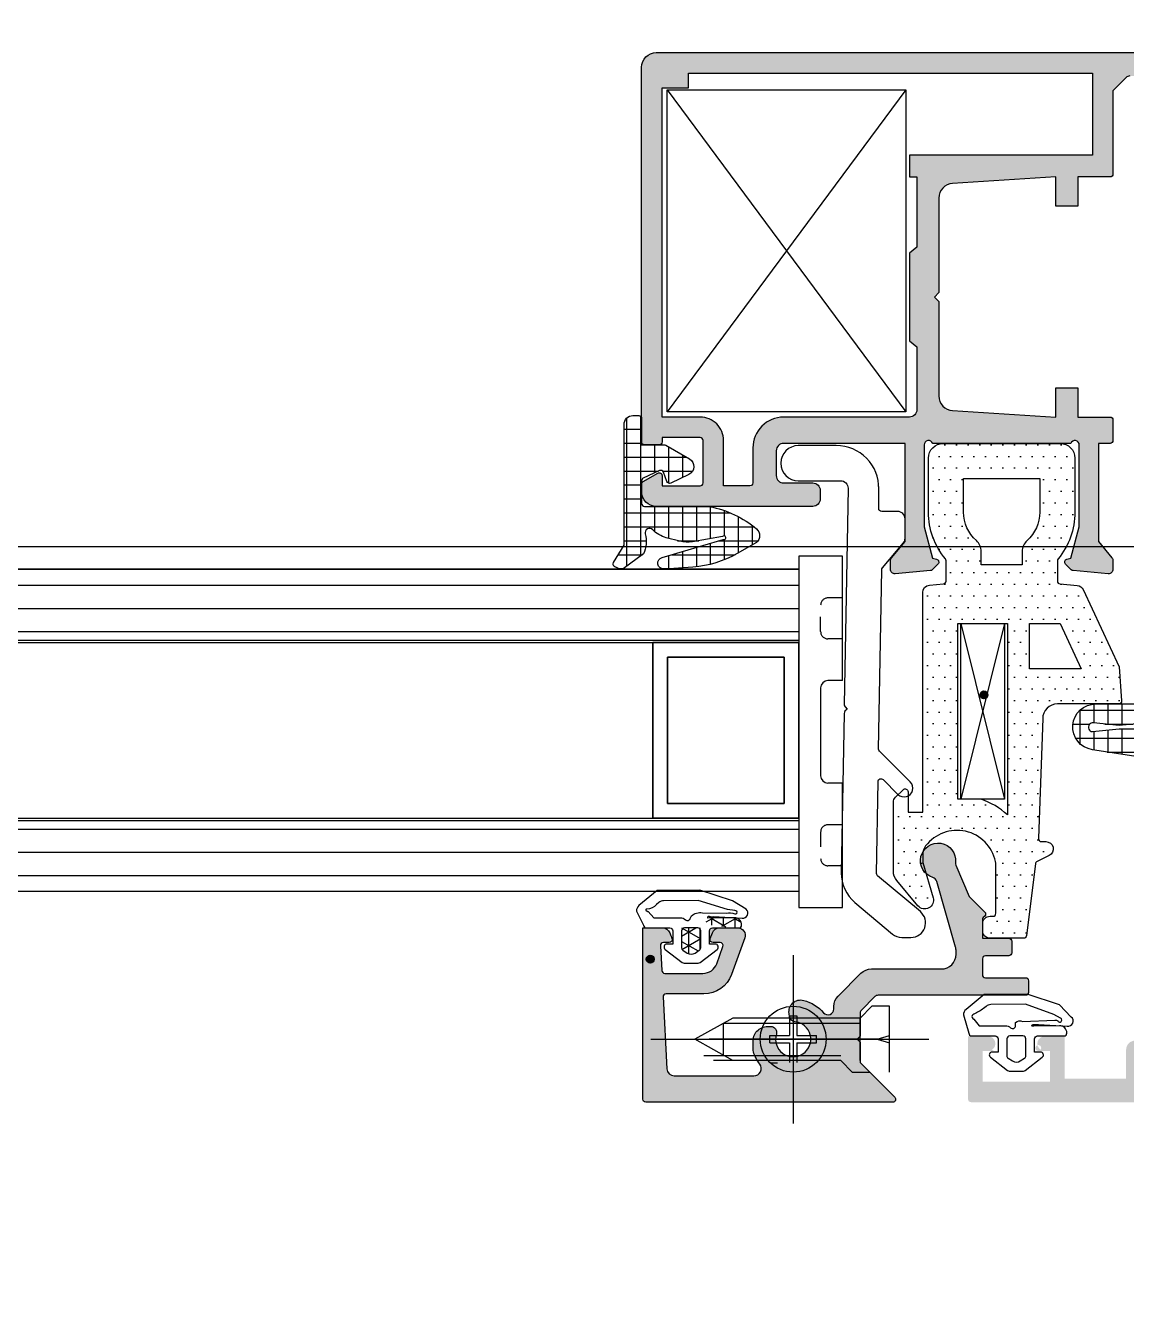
# Model space of a CAD drawing. Header units: inches. Extents: x 21 to 38546, y 13 to 15001.
# Drawn here: x 3815.39 to 3822.91, y 961.95 to 970.64 of the extents above; entities that cross this region are included whole.
import ezdxf

# ---------------------------------------------------------------- set-up
doc = ezdxf.new("R2010")
doc.units = ezdxf.units.IN
doc.header["$MEASUREMENT"] = 0
doc.set_wipeout_variables(frame=1)
for name, pattern in [('ACANSTGB', [0.354331, 0.15748, -0.03937, 0.03937, -0.03937, 0.03937, -0.03937]), ('AM_ISO08W050', [18, 12, -1.5, 3, -1.5]), ('AM_ISO08W050x2', [9, 6, -0.75, 1.5, -0.75])]:
    doc.linetypes.add(name, pattern=pattern)
for name, color, linetype, lineweight in [('Z_MİM_-KM-GLAZ', 8, 'Continuous', 25), ('Z_MİM_-KM-IZO-THERMAL', 8, 'Continuous', 25), ('Z_MİM_-KM-PAINT', 8, 'Continuous', 25), ('Z_MİM_-KM-PATTERN-00', 8, 'Continuous', 25), ('Z_MİM_-KM-PAVEMENT', 8, 'Continuous', 25), ('Z_MİM_-KM-STRS', 8, 'Continuous', 25), ('Z_MİM_-KM-WALL-PLASTER', 8, 'Continuous', 25), ('Z_MİM_aksesuar_k', 8, 'Continuous', 25), ('Z_MİM_ALUMINIUM', 8, 'Continuous', 25), ('Z_MİM_AM_4N', 8, 'Continuous', 25), ('Z_MİM_AM_7N', 8, 'AM_ISO08W050', 25), ('Z_MİM_fitiller_k', 8, 'Continuous', 25), ('Z_MİM_hatch_k', 8, 'Continuous', 25), ('Z_MİM_PROFIL', 8, 'Continuous', 25), ('Z_MİM_yazı_numara_k', 8, 'Continuous', 25)]:
    doc.layers.add(name, color=color, linetype=linetype, lineweight=lineweight)

# ---------------------------------------------------------------- blocks, each defined once
blk = doc.blocks.new('TRETUVAR')
at = {"layer": 'Z_MİM_-KM-PATTERN-00'}
h = blk.add_hatch(dxfattribs=at)
h.set_pattern_fill('AR-B816', color=256, scale=0.3, angle=90)
h.set_pattern_definition([(90, (21322.77, 490.03), (-60.96, 4e-15), []), (180, (21322.77, 490.03), (-60.96, -60.96), [60.96, -60.96])])
h.paths.add_polyline_path([(22632.7717, 2700.0323), (19252.7715, 2700.0323), (19252.7715, 2750.0322), (19097.7717, 2750.0323), (19097.7717, 2610.0323), (22542.7717, 2610.0323), (22542.7717, 2080.1297), (22697.7717, 2080.1297), (22697.7717, 1460.1297), (22542.7717, 1460.1297), (22542.7717, 980.0317), (21222.7713, 980.0317), (21222.7713, 590.0317), (20152.7722, 590.0317), (20152.7722, 980.0317), (19012.7715, 980.0317), (19012.7747, 1635.0312), (18722.7715, 1635.0312), (18722.7718, 2610.0323), (18807.7717, 2610.0323), (18807.7717, 2750.0323), (18632.7718, 2750.0323), (18632.7715, 1545.0312), (18922.7743, 1545.0312), (18922.7711, 890.0317), (19882.7722, 890.0317), (19882.7722, 665.0172), (20022.7506, 665.0334), (20022.7705, 490.0317), (21322.7713, 490.0317), (21322.7713, 890.0317), (22632.7717, 890.0317), (22632.7717, 1220.1297), (22797.7717, 1220.1297), (22797.7717, 2180.1297), (22632.7717, 2180.1297)])
h.paths.add_polyline_path([(19082.7717, 2750.0323), (18822.7717, 2750.0323), (18822.7717, 2610.0323), (19082.7717, 2610.0323)], flags=16)
at = {"layer": 'Z_MİM_-KM-PAVEMENT'}
blk.add_lwpolyline([(22542.7717, 1460.1297), (22542.7717, 980.0317), (21222.7713, 980.0317), (21222.7713, 590.0317), (20152.7722, 590.0317), (20152.7722, 980.0317), (19012.7715, 980.0317), (19012.7747, 1635.0312), (18722.7715, 1635.0312), (18722.7718, 2610.0323), (22542.7717, 2610.0323), (22542.7717, 2080.1297), (22697.7717, 2080.1297), (22697.7717, 1460.1297)], close=True, dxfattribs=at)
blk = doc.blocks.new('-KM-AL1 150_900')
blk.add_wipeout([(151.4879, -34.02), (151.7258, -15.4799), (149.45, -15.45), (149.45, 7.15), (9.45, 7.15), (9.45, -15.45), (7.3978, -15.45), (7.5673, -34.0611)])
at = {"layer": 'Z_MİM_fitiller_k'}
h = blk.add_hatch(dxfattribs=at)
h.set_pattern_fill('NET', color=256, scale=0.03, angle=180, style=0)
h.set_pattern_definition([(180, (193.33287, -14.8092), (0, -0.09525), []), (270, (193.33287, -14.8092), (0.09525, 0), [])])
h.paths.add_polyline_path([(72.4606, -30.3892, -0.136845), (72.3681, -30.3345, 0.776158), (72.3175, -30.3631, -0.177279), (72.3055, -30.5), (72.1659, -30.6022, -0.088217), (72.1596, -30.6053), (72.1485, -30.6053, -0.033998), (72.146, -30.6043), (72.1087, -30.5879, -0.452425), (72.0997, -30.5592), (72.1722, -30.4395), (72.1722, -29.6153, -0.414214), (72.2322, -29.5553), (72.2722, -29.5553, -0.414214), (72.2922, -29.5753), (72.2922, -29.7553), (72.4468, -29.7553, -0.131652), (72.4568, -29.7579), (72.6191, -29.8516, -0.604052), (72.6149, -29.9578), (72.4913, -30.0166, -0.442426), (72.4639, -30.0054), (72.4411, -29.9426, 0.440011), (72.4138, -29.9313), (72.3037, -29.9827, 0.291473), (72.2922, -30.0008), (72.2922, -30.1553, 0.414214), (72.3122, -30.1753), (72.7387, -30.1753, -0.046127), (72.757, -30.177, -0.130851), (73.0776, -30.3297, -0.464272), (73.0772, -30.4213), (72.944, -30.4981, -0.11389), (72.6428, -30.5897), (72.4459, -30.6033, -0.874771), (72.43, -30.5256), (72.8492, -30.4008, 2.027799), (72.8457, -30.3811), (72.639, -30.4176, -0.109518), (72.5525, -30.4138)])
h = blk.add_hatch(dxfattribs=at)
h.set_pattern_fill('NET', color=256, scale=0.03, angle=180, style=0)
h.set_pattern_definition([(180, (162.23452, 51.37497), (0, -0.09525), []), (270, (162.23452, 51.37497), (0.09525, 0), [])])
h.paths.add_polyline_path([(75.3713, -31.8376, -0.938467), (75.3961, -31.5253), (75.7439, -31.5253, -1), (75.7439, -31.653), (75.5539, -31.673), (75.3788, -31.6546, 1.05449), (75.3723, -31.714), (75.5545, -31.6951, -0.025541), (75.5749, -31.6941), (76.5222, -31.6941, 0.414214), (76.7222, -31.4941), (76.7222, -31.2643, -0.414214), (76.8222, -31.1643), (76.8522, -31.1643, -0.414214), (76.8722, -31.1843), (76.8722, -31.2943, 0.392414), (76.8907, -31.3142, 0.010057), (76.8922, -31.3153), (77.0122, -31.3153, 0.079637), (77.0184, -31.3143), (77.0522, -31.3143), (77.0522, -31.2632, -0.612814), (77.0839, -31.247), (77.1671, -31.3181, -0.219402), (77.2022, -31.3941), (77.2022, -31.5964, -0.219402), (77.1671, -31.6724), (77.0839, -31.7435, -0.612814), (77.0522, -31.7273), (77.0522, -31.6763), (77.0184, -31.6763, 0.07964), (77.0122, -31.6753), (76.8922, -31.6753, 0.414214), (76.8722, -31.6953), (76.8722, -32.047, 0.317837), (76.8522, -32.0753), (76.8522, -32.1344, 0.175452), (76.8591, -32.1536), (76.8722, -32.1693), (76.8722, -32.1719, 0.175452), (76.8954, -32.2359), (76.9375, -32.2865, -0.175452), (76.9422, -32.2993), (76.9422, -32.3741, -0.414214), (76.9222, -32.3941), (76.9073, -32.3941, -0.293333), (76.8164, -32.3357), (76.7253, -32.1368, 0.252372), (76.5739, -32.0224)])
h.paths.add_polyline_path([(76.9272, -31.5823), (77.0392, -31.5823, 0.414213), (77.1042, -31.5173), (77.1042, -31.5173), (77.1042, -31.4733, 0.414214), (77.0392, -31.4083), (76.9272, -31.4083, 0.414213), (76.8622, -31.4733), (76.8622, -31.5173, 0.414214)], flags=16)
at = {"layer": 'Z_MİM_hatch_k'}
h = blk.add_hatch(color=256, dxfattribs=at)
h.paths.add_polyline_path([(75.5122, -29.5853, 0.414214), (75.4922, -29.5653), (75.2722, -29.5653), (75.2722, -29.3653), (75.1222, -29.3653), (75.1222, -29.5653), (74.4159, -29.5211, -0.396047), (74.3222, -29.4213), (74.3222, -28.7753), (74.2922, -28.7453), (74.3222, -28.7153), (74.3222, -28.0692, -0.396047), (74.4159, -27.9694), (75.1222, -27.9253), (75.1222, -28.1253), (75.2722, -28.1253), (75.2722, -27.9253), (75.4922, -27.9253, 0.414214), (75.5122, -27.9053), (75.5122, -27.3359), (75.5998, -27.2472, -0.200592), (75.6283, -27.2353), (76.6422, -27.2353, -0.414214), (76.6622, -27.2553), (76.6622, -27.4753), (76.7989, -27.4753, 0.312902), (76.8458, -27.4428), (76.8609, -27.4023, 0.523343), (76.8422, -27.3753), (76.7822, -27.3753, -0.414214), (76.7622, -27.3553), (76.7622, -27.2653, -0.414214), (76.8122, -27.2153), (77.1722, -27.2153, -0.414214), (77.2222, -27.2653), (77.2222, -27.3553, -0.414214), (77.2022, -27.3753), (77.1422, -27.3753, 0.523343), (77.1234, -27.4023), (77.1386, -27.4428, 0.312902), (77.1854, -27.4753), (77.2972, -27.4753), (77.3222, -27.4753), (77.3222, -27.0953, 0.414214), (77.3022, -27.0753), (72.3922, -27.0753, 0.414214), (72.2922, -27.1753), (72.2922, -29.7353, 0.414214), (72.3122, -29.7553), (72.4122, -29.7553, 0.414214), (72.4322, -29.7353), (72.4322, -29.7053), (72.6922, -29.7053, -0.414214), (72.7122, -29.7253), (72.7122, -30.0153, -0.414214), (72.6922, -30.0353), (72.4322, -30.0353), (72.4322, -29.9653, 0.57735), (72.4022, -29.9479), (72.3022, -30.0057, 0.267949), (72.2922, -30.023), (72.2922, -30.0753, 0.414214), (72.3922, -30.1753), (73.4622, -30.1753, 0.414214), (73.5122, -30.1253), (73.5122, -30.0653, 0.414214), (73.4622, -30.0153), (73.2622, -30.0153, -0.414214), (73.2122, -29.9653), (73.2122, -29.7953, -0.414214), (73.2622, -29.7453), (74.0922, -29.7453), (74.0922, -30.4153), (73.9991, -30.5269, 0.175452), (73.9922, -30.5461), (73.9922, -30.6053, 0.440011), (74.0248, -30.6351), (74.265, -30.6141, 0.176327), (74.2774, -30.6083), (74.3164, -30.5693, 0.573146), (74.3074, -30.536), (74.2793, -30.5284), (74.2222, -30.3153), (74.2222, -29.7553, -0.843039), (74.2805, -29.7453), (75.2239, -29.7453, -0.843039), (75.2822, -29.7553), (75.2822, -30.3153), (75.2251, -30.5284), (75.1969, -30.536, 0.573146), (75.1879, -30.5693), (75.227, -30.6083, 0.176327), (75.2394, -30.6141), (75.4796, -30.6351, 0.440011), (75.5122, -30.6053), (75.5122, -30.5461, 0.175452), (75.5052, -30.5269), (75.4122, -30.4153), (75.4122, -29.7453), (75.4922, -29.7453, 0.414214), (75.5122, -29.7253)])
h.paths.add_polyline_path([(72.4322, -29.5653), (72.4322, -27.3153), (72.6122, -27.3153), (72.6122, -27.2153), (75.3722, -27.2153), (75.3722, -27.7753), (74.1722, -27.7753), (74.1222, -27.7753), (74.1222, -27.9253), (74.1722, -27.9253), (74.1722, -28.4053), (74.1222, -28.4453), (74.1222, -29.0453), (74.1722, -29.0853), (74.1722, -29.5153, -0.414214), (74.1222, -29.5653), (73.2622, -29.5653, 0.414214), (73.0522, -29.7753), (73.0522, -30.0153, -0.414214), (73.0322, -30.0353), (72.8522, -30.0353), (72.8522, -29.7253, 0.414214), (72.6922, -29.5653)], flags=16)
h = blk.add_hatch(dxfattribs=at)
h.set_pattern_fill('DOTS', color=256, scale=0.05, angle=180, style=0)
h.set_pattern_definition([(180, (168.31831, 41.39301), (-0.0396875, -0.079375), [0, -0.079375])])
h.paths.add_polyline_path([(74.2522, -29.8453, -0.414214), (74.3522, -29.7453), (75.1522, -29.7453, -0.414214), (75.2522, -29.8453), (75.2522, -30.2153, -0.178739), (75.1322, -30.5402), (75.1322, -30.7036), (75.2673, -30.7154, -0.267949), (75.3082, -30.7441), (75.5545, -31.2721), (75.5707, -31.5039, -0.434812), (75.5507, -31.5253), (75.0357, -31.5253), (75.0324, -31.6183, 0.017432), (75.0322, -31.6253), (75.0037, -32.4428, 0.450467), (75.0235, -32.4653), (75.0539, -32.4653, -0.791418), (75.0762, -32.56), (74.9836, -32.6063), (74.922, -33.1077, -0.378866), (74.9022, -33.1253), (74.6722, -33.1253, -1.732051), (74.7155, -33.0503, 0.300347), (74.7122, -32.9953), (74.7122, -32.7021, 0.891613), (74.1985, -32.5539), (74.2837, -32.8486, -0.810647), (74.1801, -32.9038), (74.0356, -32.7316, -0.176327), (74.0122, -32.6673), (74.0122, -32.2653), (74.2122, -32.2653), (74.2122, -30.7634, -0.388879), (74.2578, -30.7136), (74.3722, -30.7036), (74.3722, -30.5402, -0.178739), (74.2522, -30.2153)])
h.paths.add_polyline_path([(74.6122, -30.5753), (74.6122, -30.4343, -0.255924), (74.4922, -30.2153), (74.4922, -29.9853), (75.0122, -29.9853), (75.0122, -30.2153, -0.255924), (74.8922, -30.4343), (74.8922, -30.5753)], flags=16)
h.paths.add_polyline_path([(74.4522, -30.9753), (74.4522, -32.1753), (74.6098, -32.1753, -0.105295), (74.7922, -32.2835), (74.7922, -30.9753)], flags=16)
h.paths.add_polyline_path([(74.9422, -30.9753), (74.9422, -31.2853), (75.2958, -31.2853), (75.1512, -30.9753)], flags=16)
h = blk.add_hatch(dxfattribs=at)
h.set_pattern_fill('NET3', color=256, scale=0.025, angle=270, style=0)
h.set_pattern_definition([(270, (512.52447, -18.818075), (0.079375, 0), []), (330, (512.52447, -18.818075), (0.0396875, 0.068740766), []), (30, (512.52447, -18.818075), (-0.0396875, 0.068740766), [])])
h.paths.add_polyline_path([(72.9557, -33.0553), (72.7595, -33.0357, -1.101917), (72.7644, -32.9853), (72.9281, -32.9859, -0.411763), (72.9757, -33.0358, -0.405658)])
h.paths.add_polyline_path([(72.4429, -32.8693, 0.177462), (72.4107, -32.8814), (72.3756, -32.9117, -0.135959), (72.3276, -32.927, 1.955512), (72.3296, -32.935), (72.3317, -32.9373, -0.633838), (72.3215, -32.9345, -0.463847), (72.3237, -32.9271, 0.146482), (72.3756, -32.9117), (72.4246, -32.8694)], flags=17)
h.paths.add_polyline_path([(72.6576, -33.2263), (72.6957, -33.202), (72.6957, -33.0553), (72.5657, -33.0553), (72.5657, -33.202), (72.6038, -33.2263, 0.292354)], flags=17)
at = {"layer": 'Z_MİM_PROFIL'}
h = blk.add_hatch(color=256, dxfattribs=at)
h.paths.add_polyline_path([(77.1405, -32.3953), (78.0222, -32.3953), (78.9039, -32.3953, 0.843039), (78.9622, -32.3853), (78.9622, -32.3653), (78.8886, -32.0906), (78.907, -32.0722, -0.176327), (78.9194, -32.0664), (79.1596, -32.0454, -1.138359), (79.1571, -32.1048, -0.697699), (79.1852, -32.1536), (79.0922, -32.2653), (79.0922, -32.3969), (79.1884, -32.4121, -0.368919), (79.2222, -32.4516), (79.2222, -32.5731, -0.461006), (79.1759, -32.6126), (78.8222, -32.5566), (78.8222, -33.2853), (78.7922, -33.3153), (78.8222, -33.3453), (78.8222, -34.0753), (79.1822, -34.0753), (79.1822, -33.8853, -0.414214), (79.2422, -33.8253), (79.3622, -33.8253, -0.648232), (79.4069, -33.9253), (79.3022, -33.9253), (79.3022, -34.0953), (80.3422, -34.0953), (80.3422, -33.9253), (80.2375, -33.9253, -1.074745), (80.3322, -33.8521, -0.742955), (80.4422, -33.8853), (80.4422, -34.0853), (80.8622, -34.0853), (80.8622, -33.7953), (80.9989, -33.7953, -0.746966), (81.0261, -33.8872, 0.236898), (81.0422, -33.8953), (80.9622, -33.8953), (80.9622, -34.1053), (81.4222, -34.1053), (81.4222, -33.8953), (81.3422, -33.8953, -4.221222), (81.3582, -33.8872, -0.746966), (81.3854, -33.7953), (81.5222, -33.7953), (81.5222, -34.2253, -0.414214), (81.5022, -34.2453), (74.5422, -34.2453, -0.414214), (74.5222, -34.2253), (74.5222, -33.7953), (74.6589, -33.7953, -0.746966), (74.6861, -33.8872, 0.236898), (74.7022, -33.8953), (74.6222, -33.8953), (74.6222, -34.1053), (75.0822, -34.1053), (75.0822, -33.8953), (75.0022, -33.8953, -4.221222), (75.0182, -33.8872, -0.746966), (75.0454, -33.7953), (75.1822, -33.7953), (75.1822, -34.0853), (75.6022, -34.0853), (75.6022, -33.8853, -0.742955), (75.7122, -33.8521, -1.074745), (75.8069, -33.9253), (75.7022, -33.9253), (75.7022, -34.0953), (76.7422, -34.0953), (76.7422, -33.9253), (76.6375, -33.9253, -0.648232), (76.6822, -33.8253), (76.8022, -33.8253, -0.414214), (76.8622, -33.8853), (76.8622, -34.0753), (77.2222, -34.0753), (77.2222, -33.3453), (77.2522, -33.3153), (77.2222, -33.2853), (77.2222, -32.5566), (76.8684, -32.6126, -0.461006), (76.8222, -32.5731), (76.8222, -32.4516, -0.368919), (76.8559, -32.4121), (76.9522, -32.3969), (76.9522, -32.2653), (76.8591, -32.1536, -0.697699), (76.8873, -32.1048, -1.138359), (76.8848, -32.0454), (77.125, -32.0664, -0.176327), (77.1374, -32.0722), (77.1558, -32.0906), (77.0741, -32.3953), (77.0839, -32.3953, 0.707107)])
h.paths.add_polyline_path([(77.3922, -32.5553), (77.3922, -32.7553), (77.3622, -32.7553), (77.3622, -33.8753), (77.3922, -33.8753), (77.3922, -34.0753), (78.0222, -34.0753), (78.6522, -34.0753), (78.6522, -33.8753), (78.6822, -33.8753), (78.6822, -32.7553), (78.6522, -32.7553), (78.6522, -32.5553), (78.0222, -32.5553)], flags=16)
blk.add_hatch(color=256, dxfattribs=at).paths.add_polyline_path([(73.7853, -33.9746), (74.0218, -34.2111, -0.668179), (74.0077, -34.2453), (72.3204, -34.2453, -0.414214), (72.3004, -34.2253), (72.3004, -33.0553), (72.4372, -33.0553, -0.479475), (72.486, -33.1161, -0.732886), (72.4551, -33.161, 0.684518), (72.4211, -33.1763), (72.431, -33.3653), (72.7113, -33.3653, 0.315299), (72.8053, -33.2995), (72.848, -33.1821, 0.520567), (72.8292, -33.1553), (72.7804, -33.1553, -0.523343), (72.7617, -33.1283, -0.743381), (72.8237, -33.0553), (72.9504, -33.0553, -0.520567), (72.9974, -33.1224), (72.9059, -33.3737, -0.315299), (72.718, -33.5053), (72.4383, -33.5053), (72.4652, -34.0179, 0.39896), (72.5151, -34.0653), (73.059, -34.0653, 0.616747), (73.0991, -33.9854, -0.084286), (73.0557, -33.9004, -0.199477), (73.0592, -33.8622, -0.563498), (73.1665, -33.7289, -0.572963), (73.213, -33.7798, 2.811597), (73.3392, -33.6958, -0.341999), (73.3035, -33.6622, -0.6163), (73.3879, -33.5469, -0.159853), (73.5352, -33.6348, 0.693564), (73.6053, -33.6085), (73.6053, -33.5915, -0.198912), (73.6346, -33.5208), (73.7909, -33.3646, -0.198942), (73.8616, -33.3353), (74.3405, -33.3353, 0.414217), (74.4405, -33.2353), (74.4405, -33.1988), (74.3016, -32.7144, -2.49922), (74.4352, -32.6165), (74.53, -32.84), (74.6364, -32.9464, -0.414214), (74.6363, -32.9746), (74.6205, -32.9905), (74.6205, -33.1254), (74.8005, -33.1254, -0.41418), (74.8205, -33.1454), (74.8205, -33.2253, -0.414214), (74.8005, -33.2453), (74.6205, -33.2453), (74.6205, -33.3953), (74.9153, -33.3953, -0.414214), (74.9353, -33.4153), (74.9353, -33.4953, -0.414214), (74.9153, -33.5153), (73.8947, -33.5153), (73.7853, -33.6246), (73.7853, -33.794), (73.7641, -33.8153), (73.7853, -33.8365)])
at = {"layer": 'Z_MİM_yazı_numara_k'}
h = blk.add_hatch(dxfattribs=at)
h.set_pattern_fill('LINE', color=256, scale=0.0375, angle=225, style=0)
h.set_pattern_definition([(225, (48.9852373, -38.652608), (0.003314563, -0.003314563), [])])
edge = h.paths.add_edge_path()
edge.add_arc((74.6311, -31.4633), 0.0271, 0, 360)
h = blk.add_hatch(dxfattribs=at)
h.set_pattern_fill('LINE', color=256, scale=0.0375, angle=225, style=0)
h.set_pattern_definition([(225, (46.705407, -36.8475426), (0.003314563, -0.003314563), [])])
edge = h.paths.add_edge_path()
edge.add_arc((72.3512, -33.2684), 0.0271, 0, 360)
at = {"linetype": 'ACANSTGB', "ltscale": 0.01}
for p, q in [((73.6653, -30.8003), (73.5653, -30.8003)), ((73.5153, -31.0303), (73.5153, -30.8503)), ((73.6653, -31.0803), (73.5653, -31.0803)), ((73.5153, -32.4003), (73.5153, -32.5803)), ((73.6653, -32.3503), (73.5653, -32.3503)), ((73.6653, -32.6303), (73.5653, -32.6303))]:
    blk.add_line(p, q, dxfattribs=at)
for p, q in [((73.6653, -31.3653), (73.5653, -31.3653)), ((73.5153, -31.4153), (73.5153, -32.0153)), ((73.6653, -32.0653), (73.5653, -32.0653)), ((73.7853, -33.6703), (73.8653, -33.5903)), ((73.9853, -33.5903), (73.8653, -33.5903)), ((73.9853, -34.0403), (73.9853, -33.5903)), ((72.9153, -33.6703), (72.6553, -33.8153)), ((73.7853, -33.6703), (72.9153, -33.6703)), ((73.3022, -33.6553), (73.3532, -33.6553)), ((73.3022, -33.6553), (73.3022, -33.7898)), ((73.3532, -33.6553), (73.3532, -33.7898)), ((73.7853, -33.9603), (73.7853, -33.6703)), ((73.1677, -33.8408), (73.1677, -33.7898)), ((73.1677, -33.7898), (73.3022, -33.7898)), ((73.3532, -33.7898), (73.4877, -33.7898)), ((73.4877, -33.8408), (73.4877, -33.7898)), ((73.902, -33.8153), (73.9853, -33.7901)), ((72.9153, -33.9603), (72.6553, -33.8153)), ((73.1677, -33.8408), (73.3022, -33.8408)), ((73.3022, -33.8408), (73.3022, -33.9753)), ((73.3532, -33.8408), (73.3532, -33.9753)), ((73.3532, -33.8408), (73.4877, -33.8408)), ((73.902, -33.8153), (73.9853, -33.8405)), ((73.653, -33.9616), (72.783, -33.9616)), ((73.1698, -33.9766), (73.2208, -33.9766)), ((73.653, -33.9616), (73.733, -34.0416)), ((73.853, -34.0416), (73.733, -34.0416))]:
    blk.add_line(p, q)
blk.add_lwpolyline([(73.6653, -31.3653), (73.6653, -30.5153), (73.3653, -30.5153), (73.3653, -32.9153), (73.6653, -32.9153), (73.6653, -32.0653)])
blk.add_circle((73.3277, -33.8153), 0.225)
for centre, start, end in [((73.5653, -30.8503), 90, 180), ((73.5653, -31.0303), 180, 270), ((73.5653, -32.4003), 90, 180), ((73.5653, -32.5803), 180, 270)]:
    blk.add_arc(centre, 0.05, start, end, dxfattribs=at)
for centre, start, end in [((73.5653, -31.4153), 90, 180), ((73.5653, -32.0153), 180, 270)]:
    blk.add_arc(centre, 0.05, start, end)
at = {"layer": 'Z_MİM_aksesuar_k'}
for p, q in [((74.0969, -27.3291), (72.4669, -29.5291)), ((72.4669, -27.3291), (74.0969, -29.5291)), ((24.1445, -30.6053), (73.3653, -30.6053)), ((73.3653, -30.6053), (24.1445, -30.6053)), ((73.3653, -30.6053), (73.3653, -32.8053)), ((24.1445, -30.7134), (73.3653, -30.7134)), ((24.1445, -30.8722), (73.3653, -30.8722)), ((74.7722, -30.9753), (74.4722, -32.1753)), ((74.4722, -30.9753), (74.7722, -32.1753)), ((24.1445, -31.0309), (73.3653, -31.0309)), ((24.1445, -31.0897), (73.3653, -31.0897)), ((24.1445, -31.1053), (73.3653, -31.1053)), ((72.3696, -31.1053), (72.3696, -32.3053)), ((72.3696, -32.3053), (72.3696, -31.1053)), ((24.1445, -32.3053), (73.3653, -32.3053)), ((24.1445, -32.3208), (73.3653, -32.3208)), ((24.1445, -32.3796), (73.3653, -32.3796)), ((24.1445, -32.5383), (73.3653, -32.5383)), ((24.1445, -32.6971), (73.3653, -32.6971)), ((73.3653, -32.8053), (24.1445, -32.8053))]:
    blk.add_line(p, q, dxfattribs=at)
for points in [[(72.4669, -27.3291), (74.0969, -27.3291), (74.0969, -29.5291), (72.4669, -29.5291)], [(74.7722, -32.1753), (74.4722, -32.1753), (74.4722, -30.9753), (74.7722, -30.9753)], [(72.3696, -31.1053), (73.3653, -31.1053), (73.3653, -32.3053), (72.3696, -32.3053)], [(72.3696, -32.3053), (73.3653, -32.3053), (73.3653, -31.1053), (72.3696, -31.1053)], [(72.4696, -31.2053), (73.2653, -31.2053), (73.2653, -32.2053), (72.4696, -32.2053)], [(72.4696, -32.2053), (73.2653, -32.2053), (73.2653, -31.2053), (72.4696, -31.2053)]]:
    blk.add_lwpolyline(points, close=True, dxfattribs=at)
at = {"layer": 'Z_MİM_ALUMINIUM', "elevation": 0.0016}
blk.add_lwpolyline([(16.7132, -30.45), (142.1754, -30.45)], dxfattribs=at)
at = {"layer": 'Z_MİM_AM_4N'}
for p, q in [((72.8508, -33.7063), (73.7853, -33.7063)), ((72.8508, -33.9243), (72.8508, -33.7063)), ((72.7184, -33.9256), (73.653, -33.9256))]:
    blk.add_line(p, q, dxfattribs=at)
at = {"layer": 'Z_MİM_AM_7N', "linetype": 'AM_ISO08W050x2'}
for p, q in [((73.3277, -33.2403), (73.3277, -34.3903)), ((72.3553, -33.8153), (74.2553, -33.8153)), ((73.9027, -33.8153), (72.7527, -33.8153))]:
    blk.add_line(p, q, dxfattribs=at)
at = {"layer": 'Z_MİM_fitiller_k'}
for points in [[(72.1722, -29.6153, -0.414214), (72.2322, -29.5553), (72.2722, -29.5553, -0.414214), (72.2922, -29.5753), (72.2922, -29.7553), (72.4468, -29.7553, -0.131652), (72.4568, -29.7579), (72.6191, -29.8516, -0.604052), (72.6149, -29.9578), (72.4913, -30.0166, -0.442426), (72.4639, -30.0054), (72.4411, -29.9426, 0.440011), (72.4138, -29.9313), (72.3037, -29.9827, 0.291473), (72.2922, -30.0008), (72.2922, -30.1553, 0.414214), (72.3122, -30.1753), (72.7387, -30.1753, -0.046127), (72.757, -30.177, -0.130851), (73.0776, -30.3297, -0.464272), (73.0772, -30.4213), (72.944, -30.4981, -0.11389), (72.6428, -30.5897), (72.4459, -30.6033, -0.916331), (72.4335, -30.5246), (72.8492, -30.4008, 2.027799), (72.8457, -30.3811), (72.639, -30.4176, -0.109518), (72.5525, -30.4138), (72.4606, -30.3892, -0.136845), (72.3681, -30.3345, 0.776158), (72.3175, -30.3631, -0.177279), (72.3055, -30.5), (72.1659, -30.6022, -0.088217), (72.1596, -30.6053), (72.1485, -30.6053, -0.033998), (72.146, -30.6043), (72.1087, -30.5879, -0.452425), (72.0997, -30.5592), (72.1722, -30.4395)], [(72.5057, -33.0753), (72.5057, -33.1655), (72.4657, -33.1655, 0.715976), (72.4535, -33.2014), (72.57, -33.2911, 0.165518), (72.5822, -33.2953), (72.6792, -33.2953, 0.165518), (72.6914, -33.2911), (72.8079, -33.2014, 0.715976), (72.7957, -33.1655), (72.7557, -33.1655), (72.7557, -33.0753, -0.414214), (72.7757, -33.0553), (72.9557, -33.0553, 0.414214), (72.9757, -33.0353, 0.423058), (72.9257, -32.9859), (72.7644, -32.9853, 0.196262), (72.7455, -32.989, -0.661044), (72.7536, -32.9747, 0.148078), (72.7824, -32.9778, 0.000634), (72.7825, -32.9778), (72.9785, -32.9886, 0.770223), (73.0054, -32.9264), (72.9129, -32.871), (72.6907, -32.7972), (72.3984, -32.7997), (72.2739, -32.9021, 0.218314), (72.2566, -32.94), (72.3057, -33.0353, 0.414214), (72.3257, -33.0553), (72.4857, -33.0553, -0.414214)], [(72.93, -32.937), (72.8798, -32.9284), (72.6793, -32.8673), (72.4429, -32.8693, 0.177462), (72.4107, -32.8814), (72.3943, -32.8956, -0.203511), (72.3276, -32.927, 0.732657), (72.3215, -32.9345, 0.410363), (72.3282, -32.9393, 0.416483), (72.3367, -32.9427), (72.3757, -32.9853), (72.5564, -32.9853, -0.196262), (72.5914, -32.9995, 0.664495), (72.6254, -32.9853), (72.6335, -32.9715, -0.219093), (72.7071, -32.9515), (72.8705, -32.9536, -0.13878), (72.9294, -32.9582, 1.356329)], [(72.6038, -33.2263, 0.292354), (72.6576, -33.2263), (72.6865, -33.2079, 0.255859), (72.6957, -33.191), (72.6957, -33.0753, 0.414214), (72.6757, -33.0553), (72.5857, -33.0553, 0.414214), (72.5657, -33.0753), (72.5657, -33.191, 0.255859), (72.5749, -33.2079)], [(74.7272, -33.8128), (74.7272, -33.9031), (74.6872, -33.9031, 0.715976), (74.675, -33.9389), (74.7916, -34.0287, 0.165518), (74.8038, -34.0328), (74.9007, -34.0328, 0.165518), (74.9129, -34.0287), (75.0295, -33.9389, 0.715976), (75.0173, -33.9031), (74.9772, -33.9031), (74.9772, -33.8128, -0.414214), (74.9972, -33.7928), (75.1772, -33.7928, 0.414214), (75.1972, -33.7728, 0.414214), (75.1472, -33.7228), (74.9711, -33.7263, -0.117448), (74.956, -33.7227, -0.400605), (74.9741, -33.7148, -0.053856), (75.004, -33.7154, 0.000634), (75.0041, -33.7154), (75.2001, -33.7261, 0.770223), (75.227, -33.6639), (75.1473, -33.5803), (74.9251, -33.5064), (74.6328, -33.5089), (74.5083, -33.6114, 0.218314), (74.491, -33.6493), (74.5272, -33.7728, 0.414214), (74.5472, -33.7928), (74.7072, -33.7928, -0.414214)], [(74.7272, -33.8128), (74.7272, -33.9031), (74.6872, -33.9031, 0.715976), (74.675, -33.9389), (74.7916, -34.0287, 0.165518), (74.8038, -34.0328), (74.9007, -34.0328, 0.165518), (74.9129, -34.0287), (75.0295, -33.9389, 0.715976), (75.0173, -33.9031), (74.9772, -33.9031), (74.9772, -33.8128, -0.414214), (74.9972, -33.7928), (75.1772, -33.7928, 0.414214), (75.1972, -33.7728, 0.414214), (75.1472, -33.7228), (74.9711, -33.7263, -0.117448), (74.956, -33.7227, -0.400605), (74.9741, -33.7148, -0.053856), (75.004, -33.7154, 0.000634), (75.0041, -33.7154), (75.2001, -33.7261, 0.770223), (75.227, -33.6639), (75.1473, -33.5803), (74.9251, -33.5064), (74.6328, -33.5089), (74.5083, -33.6114, 0.218314), (74.491, -33.6493), (74.5272, -33.7728, 0.414214), (74.5472, -33.7928), (74.7072, -33.7928, -0.414214)], [(75.1528, -33.6712), (75.1073, -33.646), (74.9137, -33.5765), (74.6774, -33.5786, 0.177462), (74.6452, -33.5907), (74.6287, -33.6048, -0.076022), (74.5607, -33.6434, 0.346278), (74.5494, -33.668, -0.000523), (74.5494, -33.668, -0.025659), (74.561, -33.6786), (74.5972, -33.7228), (74.778, -33.7228, -0.196262), (74.813, -33.7371, 0.664495), (74.847, -33.7228), (74.847, -33.7017, -0.376032), (74.8938, -33.6942), (75.1146, -33.6844, -0.219372), (75.1355, -33.6903, 1.523096)], [(75.1528, -33.6712), (75.1073, -33.646), (74.9137, -33.5765), (74.6774, -33.5786, 0.177462), (74.6452, -33.5907), (74.6287, -33.6048, -0.076022), (74.5607, -33.6434, 0.346278), (74.5494, -33.668, -0.000523), (74.5494, -33.668, -0.025659), (74.561, -33.6786), (74.5972, -33.7228), (74.778, -33.7228, -0.196262), (74.813, -33.7371, 0.664495), (74.847, -33.7228), (74.847, -33.7017, -0.376032), (74.8938, -33.6942), (75.1146, -33.6844, -0.219372), (75.1355, -33.6903, 1.523096)], [(74.8253, -33.9639, 0.292354), (74.8792, -33.9639), (74.908, -33.9454, 0.255859), (74.9172, -33.9286), (74.9172, -33.8128, 0.414214), (74.8972, -33.7928), (74.8072, -33.7928, 0.414214), (74.7872, -33.8128), (74.7872, -33.9286, 0.255859), (74.7965, -33.9454)], [(74.8253, -33.9639, 0.292354), (74.8792, -33.9639), (74.908, -33.9454, 0.255859), (74.9172, -33.9286), (74.9172, -33.8128, 0.414214), (74.8972, -33.7928), (74.8072, -33.7928, 0.414214), (74.7872, -33.8128), (74.7872, -33.9286, 0.255859), (74.7965, -33.9454)]]:
    blk.add_lwpolyline(points, format="xyb", close=True, dxfattribs=at)
for points in [[(75.7439, -31.653), (75.5539, -31.673), (75.3788, -31.6546, 1.05449), (75.3723, -31.714), (75.5539, -31.6952, -0.026186), (75.5749, -31.6941), (76.5222, -31.6941, 0.414214)], [(76.5739, -32.0224), (75.3713, -31.8376, -0.938467), (75.3961, -31.5253), (75.7439, -31.5253, -1)]]:
    blk.add_lwpolyline(points, format="xyb", dxfattribs=at)
at = {"layer": 'Z_MİM_hatch_k'}
for points in [[(75.6283, -27.2353, 0.200592), (75.5998, -27.2472), (75.5122, -27.3359), (75.5122, -27.9053, -0.414214), (75.4922, -27.9253), (75.2722, -27.9253), (75.2722, -28.1253), (75.1222, -28.1253), (75.1222, -27.9253), (74.4159, -27.9694, 0.396047), (74.3222, -28.0692), (74.3222, -28.7153), (74.2922, -28.7453), (74.3222, -28.7753), (74.3222, -29.4213, 0.396047), (74.4159, -29.5211), (75.1222, -29.5653), (75.1222, -29.3653), (75.2722, -29.3653), (75.2722, -29.5653), (75.4922, -29.5653, -0.414214), (75.5122, -29.5853), (75.5122, -29.7253, -0.414214), (75.4922, -29.7453), (75.4122, -29.7453), (75.4122, -30.4153), (75.5052, -30.5269, -0.175452), (75.5122, -30.5461), (75.5122, -30.6053, -0.440011), (75.4796, -30.6351), (75.2394, -30.6141, -0.176327), (75.227, -30.6083), (75.1879, -30.5693, -0.573146), (75.1969, -30.536), (75.2251, -30.5284), (75.2822, -30.3153), (75.2822, -29.7553, 0.843039), (75.2239, -29.7453), (74.2805, -29.7453, 0.843039), (74.2222, -29.7553), (74.2222, -30.3153), (74.2793, -30.5284), (74.3074, -30.536, -0.573146), (74.3164, -30.5693), (74.2774, -30.6083, -0.176327), (74.265, -30.6141), (74.0248, -30.6351, -0.440011), (73.9922, -30.6053), (73.9922, -30.5461, -0.175452), (73.9991, -30.5269), (74.0922, -30.4153), (74.0922, -29.7453), (73.2622, -29.7453, 0.414214), (73.2122, -29.7953), (73.2122, -29.9653, 0.414214), (73.2622, -30.0153), (73.4622, -30.0153, -0.414214), (73.5122, -30.0653), (73.5122, -30.1253, -0.414214), (73.4622, -30.1753), (72.3922, -30.1753, -0.414214), (72.2922, -30.0753), (72.2922, -30.023, -0.267949), (72.3022, -30.0057), (72.4022, -29.9479, -0.57735), (72.4322, -29.9653), (72.4322, -30.0353), (72.6922, -30.0353, 0.414214), (72.7122, -30.0153), (72.7122, -29.7253, 0.414214), (72.6922, -29.7053), (72.4322, -29.7053), (72.4322, -29.7353, -0.414214), (72.4122, -29.7553), (72.3122, -29.7553, -0.414214), (72.2922, -29.7353), (72.2922, -27.1753, -0.414214), (72.3922, -27.0753), (77.3022, -27.0753, -0.414214)], [(73.9123, -30.0553, 0.419335), (73.6224, -29.7603), (73.3622, -29.7603, 1), (73.3622, -30.0003), (73.6524, -30.0003, -0.419335), (73.7023, -30.0511), (73.6765, -31.5304, 0.198912), (73.6821, -31.5447), (73.6972, -31.5602), (73.6816, -31.5752, 0.198912), (73.6755, -31.5893), (73.6565, -32.6782, 0.226277), (73.7493, -32.8819), (74.0055, -33.0969, 0.176327), (74.0698, -33.1203), (74.132, -33.1203, 0.700208), (74.1963, -32.9437), (73.9036, -32.6981, -0.226277), (73.8965, -32.6824), (73.9074, -32.0553, -0.661886), (73.9415, -32.0415), (74.0428, -32.1427, 1), (74.1276, -32.0578), (73.9171, -31.8474, -0.203452), (73.9113, -31.8329), (73.9327, -30.6086, -0.170958), (73.9373, -30.5961), (74.0806, -30.4242, 0.175452), (74.0922, -30.3922), (74.0922, -30.2603, 0.414214), (74.0422, -30.2103), (73.9322, -30.2103, -0.414214), (73.9122, -30.1903), (73.9122, -30.0402)]]:
    blk.add_lwpolyline(points, format="xyb", dxfattribs=at)
for points in [[(72.8522, -29.7253, 0.414214), (72.6922, -29.5653), (72.4322, -29.5653), (72.4322, -27.3153), (72.6122, -27.3153), (72.6122, -27.2153), (75.3722, -27.2153), (75.3722, -27.7753), (74.1722, -27.7753), (74.1222, -27.7753), (74.1222, -27.9253), (74.1722, -27.9253), (74.1722, -28.4053), (74.1222, -28.4453), (74.1222, -29.0453), (74.1722, -29.0853), (74.1722, -29.5153, -0.414214), (74.1222, -29.5653), (73.2622, -29.5653, 0.414214), (73.0522, -29.7753), (73.0522, -30.0153, -0.414214), (73.0322, -30.0353), (72.8522, -30.0353)], [(74.1722, -29.5153, -0.414214), (74.1222, -29.5653), (73.2622, -29.5653, 0.414214), (73.0522, -29.7753), (73.0522, -30.0153, -0.414214), (73.0322, -30.0353), (72.8522, -30.0353), (72.8522, -29.7253, 0.414214), (72.6922, -29.5653), (72.4322, -29.5653), (72.4322, -27.3153), (72.6122, -27.3153), (72.6122, -27.2153), (75.3722, -27.2153), (75.3722, -27.7753), (74.1722, -27.7753), (74.1222, -27.7753), (74.1222, -27.9253), (74.1722, -27.9253), (74.1722, -28.4053), (74.1222, -28.4453), (74.1222, -29.0453), (74.1722, -29.0853)], [(72.8522, -29.7253, 0.414214), (72.6922, -29.5653), (72.4322, -29.5653), (72.4322, -27.3153), (72.6122, -27.3153), (72.6122, -27.2153), (75.3722, -27.2153), (75.3722, -27.7753), (74.1722, -27.7753), (74.1222, -27.7753), (74.1222, -27.9253), (74.1722, -27.9253), (74.1722, -28.4053), (74.1222, -28.4453), (74.1222, -29.0453), (74.1722, -29.0853), (74.1722, -29.5153, -0.414214), (74.1222, -29.5653), (73.2622, -29.5653, 0.414214), (73.0522, -29.7753), (73.0522, -30.0153, -0.414214), (73.0322, -30.0353), (72.8522, -30.0353)], [(74.3539, -30.7052, 0.388879), (74.3722, -30.6853), (74.3722, -30.5475, 0.175046), (74.3676, -30.5347, -0.175046), (74.2522, -30.2153), (74.2522, -29.8453, -0.414214), (74.3522, -29.7453), (75.1522, -29.7453, -0.414214), (75.2522, -29.8453), (75.2522, -30.2153, -0.175046), (75.1368, -30.5347, 0.175046), (75.1322, -30.5475), (75.1322, -30.6853, 0.388879), (75.1504, -30.7052), (75.2673, -30.7154, -0.267949), (75.3082, -30.7441), (75.5545, -31.2721), (75.5707, -31.5039, -0.434812), (75.5507, -31.5253), (75.1322, -31.5253, 0.414214), (75.0322, -31.6253), (75.0037, -32.4428, 0.450467), (75.0235, -32.4653), (75.0539, -32.4653, -0.791418), (75.0762, -32.56), (74.9932, -32.6015, 0.251345), (74.9823, -32.6169), (74.922, -33.1077, -0.378866), (74.9022, -33.1253), (74.6722, -33.1253, -0.414214), (74.6222, -33.0753), (74.6222, -33.0253, -0.414214), (74.6722, -32.9753), (74.6922, -32.9753, 0.414214), (74.7122, -32.9553), (74.7122, -32.6223, 0.052578), (74.71, -32.6014, 0.641753), (74.2325, -32.4948, 0.163753), (74.2122, -32.5553), (74.2122, -32.594, 0.07045), (74.2141, -32.6079), (74.2837, -32.8486, -0.810647), (74.1801, -32.9038), (74.0356, -32.7316, -0.176327), (74.0122, -32.6673), (74.0122, -32.1977, -0.198912), (74.0268, -32.1623), (74.078, -32.1111, -0.668179), (74.1122, -32.1253), (74.1122, -32.2653), (74.2122, -32.2653), (74.2122, -30.7634, -0.388879), (74.2578, -30.7136)], [(74.6122, -30.5753), (74.6122, -30.4836, 0.213422), (74.5788, -30.409, -0.213422), (74.4922, -30.2153), (74.4922, -29.9853), (75.0122, -29.9853), (75.0122, -30.2153, -0.213422), (74.9255, -30.409, 0.213422), (74.8922, -30.4836), (74.8922, -30.5753)], [(74.6098, -32.1753), (74.4522, -32.1753), (74.4522, -30.9753), (74.7922, -30.9753), (74.7922, -32.2835, 0.105295)]]:
    blk.add_lwpolyline(points, format="xyb", close=True, dxfattribs=at)
blk.add_lwpolyline([(75.2958, -31.2853), (74.9422, -31.2853), (74.9422, -30.9753), (75.1512, -30.9753)], close=True, dxfattribs=at)
at = {"layer": 'Z_MİM_PROFIL'}
blk.add_lwpolyline([(74.6204, -33.3753, 0.414243), (74.6404, -33.3953), (74.9153, -33.3953, -0.414214), (74.9353, -33.4153), (74.9353, -33.4953, -0.414214), (74.9153, -33.5153), (73.9071, -33.5153, 0.198912), (73.8859, -33.5241), (73.7941, -33.6158, 0.198912), (73.7853, -33.637), (73.7853, -33.794), (73.7641, -33.8153), (73.7853, -33.8365), (73.7853, -33.9746), (74.0218, -34.2111, -0.668179), (74.0077, -34.2453), (72.3204, -34.2453, -0.414214), (72.3004, -34.2253), (72.3004, -33.0553), (72.4372, -33.0553, -0.312902), (72.484, -33.0877), (72.4992, -33.1283, -0.523343), (72.4804, -33.1553), (72.441, -33.1553, 0.429634), (72.4211, -33.1763), (72.43, -33.3463, 0.39896), (72.4499, -33.3653), (72.7113, -33.3653, 0.315299), (72.8053, -33.2995), (72.848, -33.1821, 0.520567), (72.8292, -33.1553), (72.7804, -33.1553, -0.523343), (72.7617, -33.1283), (72.7768, -33.0877, -0.312902), (72.8237, -33.0553), (72.9504, -33.0553, -0.520567), (72.9974, -33.1224), (72.9059, -33.3737, -0.315299), (72.718, -33.5053), (72.4594, -33.5053, 0.429634), (72.4394, -33.5263), (72.4652, -34.0179, 0.39896), (72.5151, -34.0653), (73.059, -34.0653, 0.616747), (73.0991, -33.9854, -0.084286), (73.0557, -33.9004, -0.076003), (73.0534, -33.8855), (73.0534, -33.8354, -0.435803), (73.1532, -33.728), (73.1748, -33.728, -0.504927), (73.213, -33.7798, 2.811597), (73.3392, -33.6958, -0.341999), (73.3035, -33.6622), (73.2999, -33.6396, -0.544205), (73.3999, -33.5499, -0.148354), (73.5352, -33.6348, 0.693564), (73.6053, -33.6085), (73.6053, -33.5915, -0.198912), (73.6346, -33.5208), (73.7909, -33.3646, -0.198942), (73.8616, -33.3353), (74.3405, -33.3353, 0.414217), (74.4405, -33.2353), (74.4405, -33.2129, 0.069924), (74.4366, -33.1853), (74.3082, -32.7372, 0.253074), (74.2816, -32.71, -2.106031), (74.4365, -32.6071, 0.125416), (74.4395, -32.6266), (74.53, -32.84), (74.6364, -32.9464, -0.414214), (74.6363, -32.9746), (74.6263, -32.9846, 0.198912), (74.6205, -32.9988), (74.6205, -33.1254), (74.8005, -33.1254, -0.41418), (74.8205, -33.1454), (74.8205, -33.2253, -0.414214), (74.8005, -33.2453), (74.6405, -33.2453, 0.414214), (74.6205, -33.2653), (74.6205, -33.3763)], format="xyb", dxfattribs=at)
at = {"layer": 'Z_MİM_yazı_numara_k'}
for centre in [(74.6311, -31.4633), (72.3512, -33.2684)]:
    blk.add_circle(centre, 0.0271, dxfattribs=at)

msp = doc.modelspace()

# ---------------------------------------------------------------- linework, layer by layer
at = {"layer": 'Z_MİM_-KM-IZO-THERMAL'}
msp.add_lwpolyline([(4654.2571, 1293.0577), (4654.2571, 969.5831), (3319.2576, 969.5831), (3319.2576, 1624.5832), (3029.2581, 1624.5834), (3029.2581, 2594.5843), (6844.2581, 2594.5843), (6844.2581, 969.5831), (5329.257, 969.5831), (5329.257, 1293.0577)], dxfattribs=at)
at = {"layer": 'Z_MİM_-KM-PAINT'}
msp.add_lwpolyline([(4657.2571, 1293.0577), (4657.2571, 966.5831), (3316.2576, 966.5831), (3316.2576, 1621.5832), (3026.2581, 1621.5834), (3026.2581, 2597.5843), (6847.2581, 2597.5843), (6847.2581, 966.5831), (5326.257, 966.5831), (5326.257, 1293.0577)], dxfattribs=at)
at = {"layer": 'Z_MİM_-KM-WALL-PLASTER'}
msp.add_lwpolyline([(4656.7571, 1293.0577), (4656.7571, 967.0831), (3316.7576, 967.0831), (3316.7576, 1622.0832), (3026.7581, 1622.0834), (3026.7581, 2597.0843), (6846.7581, 2597.0843), (6846.7581, 967.0831), (5326.757, 967.0831), (5326.757, 1293.0577)], dxfattribs=at)

# ---------------------------------------------------------------- block references
at = {"layer": 'Z_MİM_-KM-STRS'}
msp.add_blockref('TRETUVAR', (-15696.014, -12.9486), dxfattribs=at)

# ---------------------------------------------------------------- next in the draw order: block references
at = {"layer": 'Z_MİM_-KM-GLAZ'}
msp.add_blockref('-KM-AL1 150_900', (3747.3081, 997.5331), dxfattribs=at)

doc.saveas('drawing.dxf')
